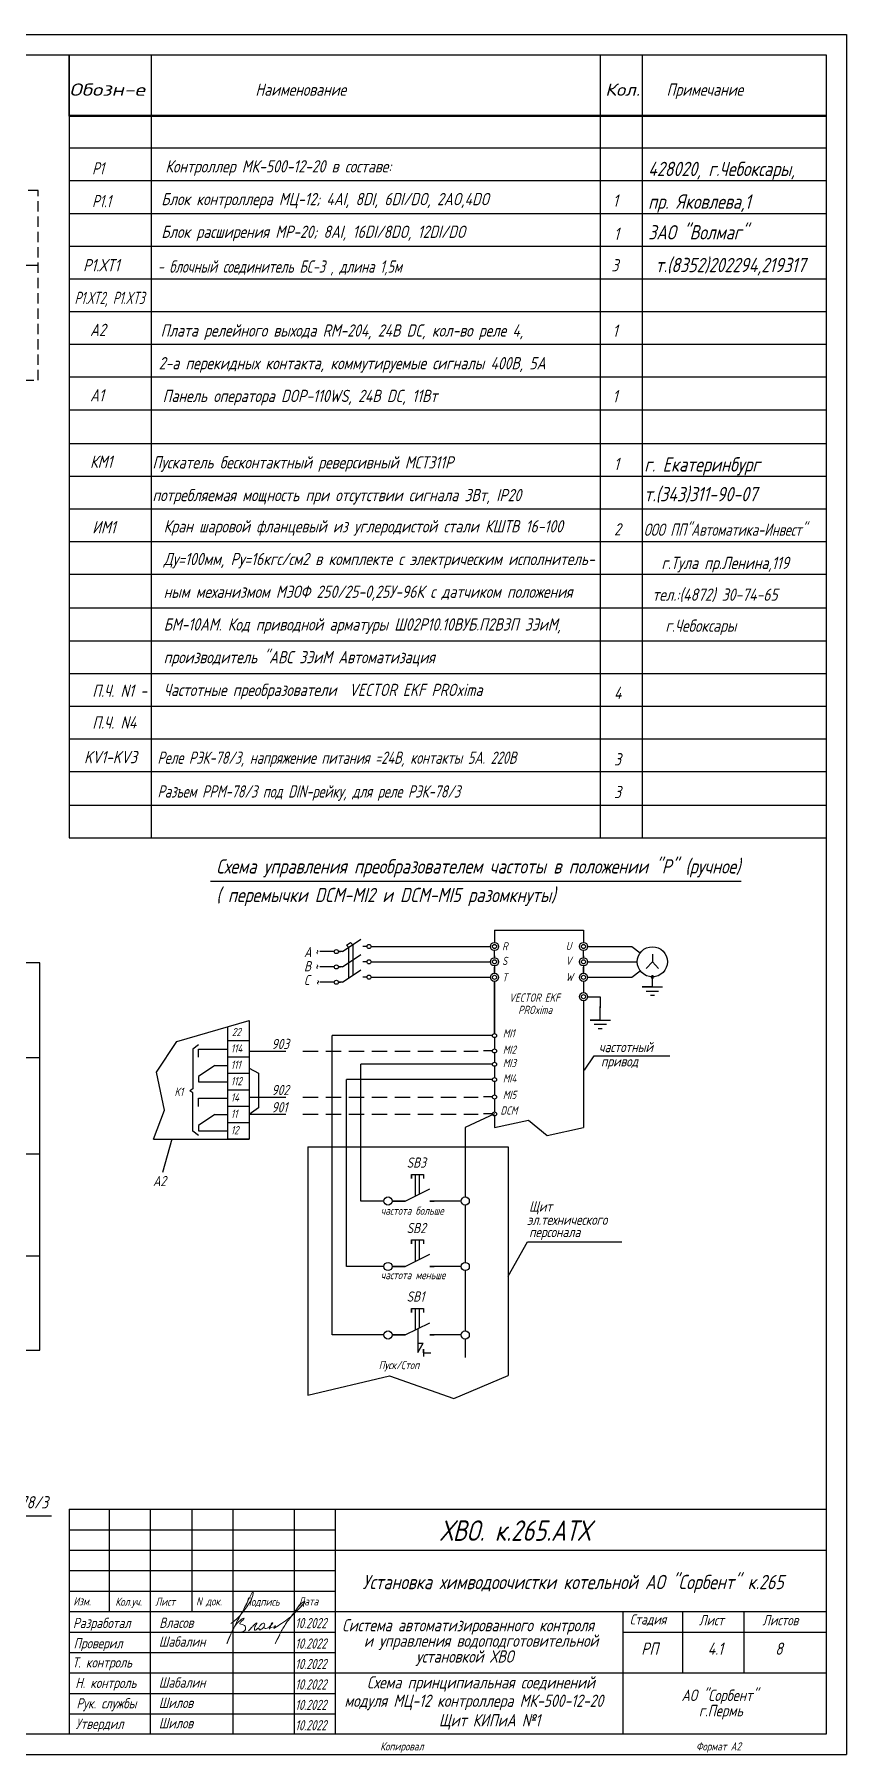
# Model space of a CAD drawing. Header units: millimetres. Extents: x 1348 to 2754, y -33 to 739.
# Drawn here: x 1744.2 to 1942.7, y -33.1 to 387.5 of the extents above; entities that cross this region are included whole.
import ezdxf
from ezdxf.enums import TextEntityAlignment as Align

# ---------------------------------------------------------------- set-up
doc = ezdxf.new("R2010")
doc.units = ezdxf.units.MM
doc.linetypes.add('HIDDEN', pattern=[0.375, 0.25, -0.125])
doc.linetypes.add('штриховая', pattern=[0.75, 0.5, -0.25])
for name, color, linetype, lineweight in [('1-основная-050 ж', 2, 'Continuous', 50), ('MAIN', 7, 'Continuous', 50), ('Основной', 7, 'Continuous', 50), ('Текст', 7, 'Continuous', 50)]:
    doc.layers.add(name, color=color, linetype=linetype, lineweight=lineweight)
doc.layers.add('АСУТП', color=7, linetype='Continuous')
doc.layers.add('проводка', color=184, linetype='Continuous')
doc.styles.add('ADRF1', font='GOST_A.TTF', dxfattribs={"height": 2.5})
doc.styles.add('GOST тип А', font='GOST_A.TTF', dxfattribs={"oblique": 15})
doc.styles.add('ROMANC', font='GOST_A.TTF', dxfattribs={"height": 2.5})
doc.styles.get("Standard").update_dxf_attribs({"font": 'GOST_A.TTF', "oblique": 15})
doc.styles.add('АСУТП', font='GOST_A.TTF', dxfattribs={"oblique": 15})
doc.styles.add('СТАНДАРТ', font='GOST_A.TTF', dxfattribs={"oblique": 15, "height": 3.5})

# ---------------------------------------------------------------- blocks, each defined once
blk = doc.blocks.new('Власов')
at = {"layer": 'проводка', "lineweight": 18}
for points in [[(-0.58, 2.47), (1.27, 4.07), (2.73, 5.82), (3.82, 7.33), (4.64, 9.02), (4.84, 10.28), (4.04, 8.93), (3.16, 7.2), (1.39, 3.86), (0.52, 2.26), (-1.55, -2.37), (-0.72, -0.35), (0.34, 1.8), (1.73, 3.31), (2.62, 3.78), (2.31, 3.3), (1.91, 2.96), (1.61, 2.44), (2.21, 2.21), (2.85, 1.83), (2.99, 1.4), (2.77, 0.75), (2.36, 0.49), (2.18, 0.43), (2.07, 0.4), (1.98, 0.4)], [(3.73, 0.66), (4.37, 1.39), (4.91, 2.01), (5.22, 2.29), (5.78, 2.66), (5.59, 2.28), (5.16, 1.05), (5.19, 0.9), (5.7, 1.1), (6.25, 1.38), (6.27, 1.2), (6.3, 1.02), (7.02, 1.21), (7.63, 2.13), (7.63, 2.52), (6.76, 2.22), (6.42, 1.7)]]:
    blk.add_spline(points, degree=3, dxfattribs=at)
for points, knots in [([(9.73, 1.6), (9.73, 1.6), (10.28, 1.61), (10.33, 1.73), (10.3, 1.95), (10.1, 1.88), (9.94, 1.44), (9.82, 1.2), (10.65, 1.75), (14.06, 4.01), (14.83, 4.98), (18.2, 8.2), (16.58, 7.61), (15.42, 5.89), (12.84, 2.54), (12.14, 1.35), (11.17, -0.37), (10.2, -2.51), (10.72, -1.41), (10.96, -1), (11.17, -0.6), (11.31, -0.38), (11.4, -0.29)], [5.202172, 5.202172, 5.202172, 5.202172, 5.207482, 5.981017, 6.074049, 6.477149, 7.534813, 8.416864, 10.873297, 16.080912, 19.105162, 21.731982, 23.469351, 25.755203, 29.311429, 34.513333, 38.416271, 38.862024, 39.053994, 43.961574, 49.897464, 51.239132, 51.239132, 51.239132, 51.239132]), ([(7.53, 1.66), (7.5, 1.54), (7.54, 1.28), (8.01, 1.24), (8.83, 1.57), (9.1, 2.08), (9.9, 2.69), (9.43, 2.64), (9.3, 2.52), (9.14, 2.21), (9.04, 1.25), (8.71, 1.13), (8.92, 1.39), (9.3, 1.54), (9.6, 1.6)], [0, 0, 0, 0, 0.614094, 1.118723, 1.807789, 3.045572, 4.744461, 5.191863, 5.576495, 6.389957, 8.441618, 9.345517, 10.182193, 10.758393, 10.758393, 10.758393, 10.758393])]:
    blk.add_open_spline(points, degree=3, knots=knots, dxfattribs=at)

msp = doc.modelspace()

# ---------------------------------------------------------------- linework, layer by layer
at = {"color": 7, "linetype": 'Continuous'}
for p, q in [((1348.09, 387.5), (1942.71, 387.5)), ((1942.71, 387.5), (1942.71, -33.09)), ((1752.71, 382.5), (1752.71, 270.42)), ((1752.71, 382.5), (1937.71, 382.5)), ((1752.71, 367.5), (1752.71, 382.5)), ((1772.71, 382.5), (1772.71, 191.04)), ((1882.47, 382.5), (1882.47, 191.04)), ((1892.71, 382.5), (1892.71, 191.04)), ((1752.71, 367.74), (1937.71, 367.74)), ((1752.71, 367.5), (1937.71, 367.5)), ((1937.71, 367.5), (1752.71, 367.5)), ((1752.71, 367.5), (1752.71, 191.04)), ((1752.71, 359.74), (1937.71, 359.74)), ((1752.71, 351.74), (1937.71, 351.74)), ((1752.71, 343.74), (1937.71, 343.74)), ((1752.71, 335.74), (1937.71, 335.74)), ((1752.71, 327.74), (1937.71, 327.74)), ((1752.71, 319.74), (1937.71, 319.74)), ((1752.71, 311.74), (1937.71, 311.74)), ((1752.71, 303.74), (1937.71, 303.74)), ((1752.71, 295.74), (1937.71, 295.74)), ((1752.71, 287.49), (1937.71, 287.49)), ((1752.71, 279.49), (1937.71, 279.49)), ((1752.71, 271.49), (1937.71, 271.49)), ((1752.71, 263.49), (1937.71, 263.49)), ((1752.71, 255.49), (1937.71, 255.49)), ((1752.71, 247.26), (1937.71, 247.26)), ((1752.71, 239.26), (1937.71, 239.26)), ((1752.71, 231.26), (1937.71, 231.26)), ((1752.71, 223.26), (1937.71, 223.26)), ((1752.71, 215.26), (1937.71, 215.26)), ((1752.71, 207.26), (1937.71, 207.26)), ((1752.71, 199.04), (1937.71, 199.04)), ((1752.71, 191.04), (1937.71, 191.04)), ((1895.25, 154.59), (1895.25, 157.06)), ((1892.75, 154.59), (1897.75, 154.59)), ((1895.25, 154.59), (1892.75, 154.59)), ((1893.75, 153.59), (1896.75, 153.59)), ((1894.75, 152.59), (1895.75, 152.59)), ((1894.75, 152.59), (1895.75, 152.59)), ((1882.5, 146.48), (1882.5, 149.85)), ((1880, 146.48), (1885, 146.48)), ((1882.5, 146.48), (1880, 146.48)), ((1881, 145.48), (1884, 145.48)), ((1882, 144.48), (1883, 144.48)), ((1882, 144.48), (1883, 144.48)), ((1834.84, 102.25), (1840.84, 105.25)), ((1836.33, 108.75), (1839.33, 108.75)), ((1836.33, 108.75), (1836.33, 108.25)), ((1836.33, 108.75), (1836.33, 108.25)), ((1836.33, 107.75), (1836.33, 108.75)), ((1836.33, 108.25), (1836.33, 107.75)), ((1837.33, 103.5), (1837.33, 108.75)), ((1838.33, 104), (1838.33, 108.75)), ((1839.33, 108.75), (1839.33, 108.25)), ((1839.33, 108.75), (1839.33, 107.75)), ((1831.63, 102.25), (1834.84, 102.25)), ((1834.84, 102.25), (1831.63, 102.25)), ((1848.5, 102.25), (1840.84, 102.25)), ((1840.84, 102.25), (1841.88, 102.25)), ((1840.84, 102.25), (1841.88, 102.25)), ((1836.33, 92.75), (1839.33, 92.75)), ((1836.33, 92.75), (1836.33, 92.25)), ((1836.33, 92.75), (1836.33, 92.25)), ((1836.33, 91.75), (1836.33, 92.75)), ((1837.33, 87.5), (1837.33, 92.75)), ((1838.33, 88), (1838.33, 92.75)), ((1839.33, 92.75), (1839.33, 92.25)), ((1839.33, 92.75), (1839.33, 91.75)), ((1834.84, 86.25), (1840.84, 89.25)), ((1836.33, 92.25), (1836.33, 91.75)), ((1831.63, 86.25), (1834.84, 86.25)), ((1834.84, 86.25), (1831.63, 86.25)), ((1848.5, 86.25), (1840.84, 86.25)), ((1840.84, 86.25), (1841.88, 86.25)), ((1840.84, 86.25), (1841.88, 86.25)), ((1836.33, 76), (1839.33, 76)), ((1836.33, 76), (1836.33, 75.5)), ((1836.33, 76), (1836.33, 75.5)), ((1836.33, 75), (1836.33, 76)), ((1837.33, 70.75), (1837.33, 76)), ((1838.33, 71.25), (1838.33, 76)), ((1839.33, 76), (1839.33, 75.5)), ((1839.33, 76), (1839.33, 75)), ((1834.84, 69.5), (1840.84, 72.5)), ((1836.33, 75.5), (1836.33, 75)), ((1831.63, 69.5), (1834.84, 69.5)), ((1834.84, 69.5), (1831.63, 69.5)), ((1848.5, 69.5), (1840.84, 69.5)), ((1840.84, 69.5), (1841.88, 69.5)), ((1840.84, 69.5), (1841.88, 69.5))]:
    msp.add_line(p, q, dxfattribs=at)
at = {"color": 7}
msp.add_line((1348.09, 387.5), (1905.17, 387.5), dxfattribs=at)
at = {"color": 7, "linetype": 'Continuous', "lineweight": 30}
for p, q in [((1368.09, 382.5), (1937.71, 382.5)), ((1937.71, 382.5), (1937.71, -28.09)), ((1937.71, -28.09), (1368.09, -28.09))]:
    msp.add_line(p, q, dxfattribs=at)
for p, q in [((1787.25, 180.5), (1855.38, 180.5)), ((1826.5, 164.5), (1855.65, 164.5)), ((1879.4, 164.5), (1890.18, 164.5)), ((1890.18, 164.5), (1892.28, 162.94)), ((1745.5, 160.5), (1709.75, 160.5)), ((1745.5, 65.75), (1745.5, 160.5)), ((1817.5, 163.25), (1813.92, 163.25)), ((1826.5, 160.75), (1855.65, 160.75)), ((1856.65, 162.2), (1856.65, 161.75)), ((1856.65, 161.75), (1856.65, 162.2)), ((1878.4, 161.74), (1878.4, 162.19)), ((1878.4, 162.19), (1878.4, 161.74)), ((1879.4, 160.75), (1891.56, 160.75)), ((1895.25, 160.75), (1893.76, 159.1)), ((1895.25, 162.6), (1895.25, 160.69)), ((1895.25, 160.75), (1896.74, 159.1)), ((1817.5, 159.5), (1813.92, 159.5)), ((1817.5, 155.75), (1813.92, 155.75)), ((1826.5, 157), (1855.65, 157)), ((1856.65, 157.95), (1856.65, 159.45)), ((1856.65, 143.2), (1856.65, 155.95)), ((1878.4, 157.94), (1878.4, 159.44)), ((1879.39, 157), (1890.18, 157)), ((1890.18, 157), (1892.28, 158.56)), ((1879.4, 152.22), (1881.25, 152.22)), ((1881.25, 152.22), (1882.5, 152.22)), ((1882.5, 152.22), (1882.5, 149.5)), ((1779, 141.25), (1796.65, 146.39)), ((1774, 133.75), (1779, 141.25)), ((1784.27, 140.46), (1782.9, 139.4)), ((1782.9, 139.4), (1782.9, 129.68)), ((1796.65, 138.93), (1805.68, 138.93)), ((1817, 69.5), (1817, 142.7)), ((1856.15, 142.7), (1817, 142.7)), ((1856.15, 138.95), (1853.95, 138.95)), ((1745.5, 137.25), (1709.75, 137.25)), ((1796.65, 134.78), (1799, 133.52)), ((1824, 102.25), (1824, 135.75)), ((1856.15, 135.7), (1824, 135.7)), ((1878.65, 134.24), (1881, 137.75)), ((1881, 137.75), (1899.5, 137.75)), ((1776, 124.5), (1774, 133.75)), ((1799, 133.52), (1799, 125.02)), ((1820.5, 86.25), (1820.5, 131.95)), ((1856.15, 131.95), (1820.5, 131.95)), ((1782.9, 129.68), (1782.15, 129.18)), ((1782.9, 128.68), (1782.15, 129.18)), ((1782.9, 119.32), (1782.9, 128.68)), ((1796.65, 127.68), (1805.68, 127.68)), ((1856.15, 127.7), (1853.95, 127.7)), ((1773.31, 117.4), (1776, 124.5)), ((1799, 125.02), (1796.65, 123.41)), ((1796.65, 123.51), (1805.68, 123.51)), ((1856.65, 123.55), (1849.5, 120.25)), ((1856.15, 123.55), (1853.95, 123.55)), ((1856.65, 120.25), (1865, 122)), ((1865, 122), (1869.5, 118.25)), ((1784.27, 118.25), (1782.9, 119.32)), ((1849.5, 120.25), (1849.5, 103.25)), ((1869.5, 118.25), (1878.4, 120.25)), ((1745.5, 113.75), (1709.75, 113.75)), ((1777.75, 117.4), (1775.5, 109.25)), ((1829.63, 102.25), (1824, 102.25)), ((1831.63, 102.25), (1833.43, 102.25)), ((1833.43, 102.25), (1834.84, 102.25)), ((1834.93, 102.25), (1834.93, 102.25)), ((1849.5, 101.25), (1849.5, 87.25)), ((1745.5, 88.75), (1709.75, 88.75)), ((1860, 83.86), (1864.75, 92.25)), ((1864.75, 92.25), (1887.75, 92.25)), ((1829.63, 86.25), (1820.5, 86.25)), ((1831.63, 86.25), (1833.43, 86.25)), ((1833.43, 86.25), (1834.84, 86.25)), ((1834.93, 86.25), (1834.93, 86.25)), ((1849.5, 85.25), (1849.5, 70.5)), ((1821.25, 69.5), (1817, 69.5)), ((1829.63, 69.5), (1821.25, 69.5)), ((1831.63, 69.5), (1833.43, 69.5)), ((1833.43, 69.5), (1834.84, 69.5)), ((1834.93, 69.5), (1834.93, 69.5)), ((1837.89, 71.02), (1837.89, 66.75)), ((1837.89, 65.25), (1839.24, 67.5)), ((1837.89, 67.5), (1839.24, 67.5)), ((1849.5, 68.5), (1849.5, 64)), ((1709.75, 65.75), (1745.5, 65.75)), ((1837.89, 66.75), (1837.89, 65.25)), ((1839.26, 66), (1839.26, 64.53)), ((1839.26, 66), (1839.26, 66)), ((1839.26, 65.1), (1839.26, 66)), ((1839.26, 65.1), (1841.1, 65.1)), ((1839.26, 65.1), (1839.26, 64.25)), ((1811, 54.75), (1831, 59.5)), ((1831, 59.5), (1846.75, 54)), ((1846.75, 54), (1860, 59.61)), ((1740.18, 25.27), (1748.34, 25.27)), ((1348.09, -33.09), (1942.71, -33.09))]:
    msp.add_line(p, q)
at = {"lineweight": 30}
for p, q in [((1856.65, 168.5), (1878.4, 168.5)), ((1856.65, 168.5), (1856.65, 165.5)), ((1878.4, 168.5), (1878.4, 165.49)), ((1856.65, 162.2), (1856.65, 163.5)), ((1878.4, 162.19), (1878.4, 163.49)), ((1856.65, 159.75), (1856.65, 157.95)), ((1856.65, 155.95), (1856.65, 143.2)), ((1878.4, 159.74), (1878.4, 157.94)), ((1878.4, 155.94), (1878.4, 153.22)), ((1878.4, 151.22), (1878.4, 143.2)), ((1878.4, 143.2), (1878.4, 120.25)), ((1856.65, 142.2), (1856.65, 139.45)), ((1856.65, 138.45), (1856.65, 136.2)), ((1856.65, 135.2), (1856.65, 132.45)), ((1856.65, 131.45), (1856.65, 128.2)), ((1856.65, 127.2), (1856.65, 124.05)), ((1856.65, 123.05), (1856.65, 120.25)), ((1811, 115.5), (1860, 115.5)), ((1811, 115.5), (1811, 54.75)), ((1860, 115.5), (1860, 59.61))]:
    msp.add_line(p, q, dxfattribs=at)
at = {"linetype": 'HIDDEN', "ltscale": 15}
for p, q in [((1809.79, 138.93), (1852.64, 138.93)), ((1809.79, 127.68), (1852.64, 127.68)), ((1809.79, 123.51), (1852.64, 123.51))]:
    msp.add_line(p, q, dxfattribs=at)
at = {"color": 0, "linetype": 'ByBlock', "lineweight": 30}
for p, q in [((1752.71, 26.88), (1752.71, -28.08)), ((1888.09, -28.08), (1888.09, 1.88)), ((1902.71, -13.12), (1902.71, 1.88)), ((1917.71, -13.12), (1917.71, 1.88)), ((1888.09, -3.12), (1937.71, -3.12))]:
    msp.add_line(p, q, dxfattribs=at)
at = {"color": 0, "linetype": 'Continuous', "lineweight": 30}
for p, q in [((1752.71, 26.88), (1937.71, 26.88)), ((1762.46, 26.88), (1762.46, 1.88)), ((1772.46, 26.88), (1772.46, -28.12)), ((1782.71, 26.88), (1782.71, 1.88)), ((1792.71, 26.88), (1792.71, -28.12)), ((1807.71, 26.88), (1807.71, -28.12)), ((1817.71, 26.88), (1817.71, -28.12)), ((1817.71, 16.88), (1937.71, 16.88)), ((1752.71, 6.88), (1817.71, 6.88)), ((1752.71, 1.88), (1937.71, 1.88)), ((1817.71, -13.12), (1937.71, -13.12))]:
    msp.add_line(p, q, dxfattribs=at)
at = {"color": 0, "linetype": 'Continuous'}
for p, q in [((1752.71, 21.88), (1817.71, 21.88)), ((1752.71, 16.88), (1817.71, 16.88)), ((1752.71, 11.88), (1817.71, 11.88)), ((1752.71, -3.12), (1817.71, -3.12)), ((1752.71, -8.12), (1817.71, -8.12)), ((1752.71, -8.12), (1817.71, -8.12)), ((1752.71, -13.12), (1817.71, -13.12)), ((1752.71, -18.12), (1817.71, -18.12)), ((1752.71, -23.12), (1817.71, -23.12))]:
    msp.add_line(p, q, dxfattribs=at)
for centre, radius in [((1856.65, 164.5), 1), ((1856.65, 164.5), 0.5), ((1878.4, 164.49), 1), ((1878.4, 164.49), 0.5), ((1895.25, 160.75), 3.69), ((1856.65, 160.75), 1), ((1856.65, 160.75), 0.5), ((1878.4, 160.74), 1), ((1878.4, 160.74), 0.5), ((1856.65, 156.95), 1), ((1856.65, 156.95), 0.5), ((1878.4, 156.94), 1), ((1878.4, 156.94), 0.5), ((1878.4, 152.22), 1), ((1878.4, 152.22), 0.5), ((1856.65, 142.7), 0.5), ((1856.65, 138.95), 0.5), ((1856.65, 135.7), 0.5), ((1856.65, 131.95), 0.5), ((1856.65, 127.7), 0.5), ((1856.65, 127.7), 0.5), ((1856.65, 123.55), 0.5), ((1856.65, 123.55), 0.5)]:
    msp.add_circle(centre, radius)
at = {"lineweight": 50, "ltscale": 0.5}
msp.add_circle((1895.25, 157.03), 0.208, dxfattribs=at)
at = {"color": 7, "linetype": 'Continuous'}
for centre in [(1830.63, 102.25), (1849.5, 102.25), (1830.63, 86.25), (1849.5, 86.25), (1830.63, 69.5), (1849.5, 69.5)]:
    msp.add_circle(centre, 1, dxfattribs=at)
at = {"layer": '1-основная-050 ж', "color": 7, "linetype": 'штриховая', "lineweight": -3, "ltscale": 5}
for p, q in [((1745.14, 349.32), (1674.04, 349.32)), ((1745.14, 302.96), (1745.14, 349.32)), ((1674.04, 302.96), (1745.14, 302.96))]:
    msp.add_line(p, q, dxfattribs=at)
at = {"layer": 'MAIN', "color": 7, "linetype": 'Continuous', "lineweight": -3}
for p, q in [((1819.5, 163.25), (1824, 166.25)), ((1820.51, 164.85), (1821.48, 165.5)), ((1821.03, 164.26), (1820.51, 164.85)), ((1821, 164.25), (1821, 156.75)), ((1822.02, 164.91), (1821.48, 165.5)), ((1822, 164.93), (1822, 157.43)), ((1825.5, 164.5), (1824.5, 164.5)), ((1818.5, 163.25), (1819, 163.25)), ((1819.5, 163.25), (1818.5, 163.25)), ((1819.5, 159.5), (1824, 162.5)), ((1825.5, 160.75), (1824.5, 160.75)), ((1813.22, 159.68), (1813.22, 159.68)), ((1818.5, 159.5), (1819, 159.5)), ((1819.5, 159.5), (1818.5, 159.5)), ((1819.5, 155.75), (1818.5, 155.75)), ((1818.5, 155.75), (1819, 155.75)), ((1819.5, 155.75), (1824, 158.75)), ((1825.5, 157), (1824.5, 157))]:
    msp.add_line(p, q, dxfattribs=at)
for centre in [(1826, 164.5), (1818, 163.25), (1818, 159.5), (1826, 160.75), (1818, 155.75), (1826, 157)]:
    msp.add_circle(centre, 0.5, dxfattribs=at)
at = {"layer": 'АСУТП'}
for p, q in [((1855.38, 180.5), (1916.95, 180.5)), ((1784.27, 139.4), (1791.4, 139.4)), ((1784.27, 137.4), (1784.27, 139.4)), ((1784.27, 132.73), (1784.27, 131.4)), ((1784.27, 131.4), (1791.4, 131.4)), ((1784.27, 127.4), (1791.4, 127.4)), ((1784.27, 125.4), (1784.27, 127.4)), ((1784.27, 120.73), (1784.27, 119.4)), ((1784.27, 119.4), (1791.4, 119.4))]:
    msp.add_line(p, q, dxfattribs=at)
at = {"layer": 'АСУТП', "lineweight": 30, "ltscale": 0.5}
for p, q in [((1791.4, 144.86), (1791.4, 141.4)), ((1796.65, 141.4), (1791.4, 141.4)), ((1796.65, 141.4), (1791.4, 141.4)), ((1796.65, 141.4), (1791.4, 141.4)), ((1791.4, 141.4), (1791.4, 129.4)), ((1796.65, 129.4), (1791.4, 129.4)), ((1796.65, 129.4), (1791.4, 129.4)), ((1796.65, 129.4), (1791.4, 129.4)), ((1791.4, 129.4), (1791.4, 117.4)), ((1796.65, 117.4), (1791.4, 117.4)), ((1796.65, 117.4), (1791.4, 117.4)), ((1796.65, 117.4), (1791.4, 117.4)), ((1796.65, 117.4), (1791.4, 117.4)), ((1796.65, 117.4), (1791.4, 117.4))]:
    msp.add_line(p, q, dxfattribs=at)
at = {"layer": 'АСУТП', "lineweight": 30}
for p in [(1796.65, 146.39), (1773.31, 117.4)]:
    msp.add_line(p, (1796.65, 117.4), dxfattribs=at)
at = {"layer": 'АСУТП', "linetype": 'Continuous', "lineweight": 30}
for p, q in [((1788.27, 135.4), (1784.27, 132.73)), ((1788.27, 123.4), (1784.27, 120.73))]:
    msp.add_line(p, q, dxfattribs=at)
at = {"layer": 'АСУТП', "lineweight": -3}
for p, q in [((1788.27, 135.4), (1791.4, 135.4)), ((1788.27, 123.4), (1791.4, 123.4))]:
    msp.add_line(p, q, dxfattribs=at)
at = {"layer": 'АСУТП', "ltscale": 0.5}
for p, q in [((1796.65, 137.4), (1791.4, 137.4)), ((1796.65, 125.4), (1791.4, 125.4))]:
    msp.add_line(p, q, dxfattribs=at)
at = {"layer": 'АСУТП', "lineweight": -3, "ltscale": 0.5}
for p, q in [((1796.65, 133.4), (1791.4, 133.4)), ((1796.65, 121.4), (1791.4, 121.4))]:
    msp.add_line(p, q, dxfattribs=at)
at = {"layer": 'Основной', "color": 7, "lineweight": -3}
msp.add_line((1741.43, 331.1), (1745.14, 331.1), dxfattribs=at)

# ---------------------------------------------------------------- block references
at = {"color": 0, "lineweight": 15}
msp.add_blockref('Власов', (1792.82, -3.53, -10), dxfattribs=at)

# ---------------------------------------------------------------- texts
at = {"color": 7, "linetype": 'Continuous', "style": 'ADRF1', "oblique": 15}
for s, width, p, p2 in [('Обозн-е', 1.526932, (1752.71, 372.5), (1771.21, 372.5)), ('Кол.', 1.441394, (1883.71, 372.5), (1892.21, 372.5))]:
    msp.add_text(s, height=3, dxfattribs=dict(at, width=width)).set_placement(p, p2, align=Align.FIT)
at = {"color": 7, "linetype": 'Continuous', "oblique": 15}
for s, height, style, p in [('Наименование', 3, 'ADRF1', (1798.21, 372.5)), ('Примечание', 3, 'ADRF1', (1898.71, 372.5)), ('903', 2.5, 'GOST тип А', (1802.17, 139.41)), ('частотный ', 2.5, 'GOST тип А', (1882.17, 138.65)), ('привод', 2.5, 'GOST тип А', (1882.67, 135.15)), ('902', 2.5, 'GOST тип А', (1802.17, 128.15)), ('901', 2.5, 'GOST тип А', (1802.17, 123.94)), ('SB3', 2.5, 'GOST тип А', (1835.17, 110.4)), ('A2', 2.5, 'GOST тип А', (1773.17, 105.9)), ('Щит ', 2.5, 'GOST тип А', (1865.11, 99.67)), ('SB2', 2.5, 'GOST тип А', (1835.17, 94.4)), ('эл.технического', 2.5, 'GOST тип А', (1864.61, 96.42)), ('персонала', 2.5, 'GOST тип А', (1865.11, 93.42)), ('SB1', 2.5, 'GOST тип А', (1835.17, 77.65)), ('Стадия', 2.5, 'GOST тип А', (1889.71, -1.29)), ('Лист', 2.5, 'GOST тип А', (1906.64, -1.48)), ('Листов ', 2.5, 'GOST тип А', (1922.16, -1.48)), ('АО "Сорбент"', 2.8, 'GOST тип А', (1902.36, -19.99)), ('Копировал', 2, 'ADRF1', (1828.71, -32.09)), ('Формат A2', 2, 'ADRF1', (1905.91, -32.09))]:
    msp.add_text(s, height=height, dxfattribs=dict(at, style=style)).set_placement(p)
at = {"linetype": 'Continuous', "oblique": 15}
for s, height, p in [('Контроллер МК-500-12-20 в составе:', 3, (1776.21, 353.74)), ('Блок контроллера МЦ-12; 4AI, 8DI, 6DI/DO, 2AO,4DO', 3, (1775.21, 345.74)), ('1', 3, (1885.59, 345.36)), ('Блок расширения МР-20; 8AI, 16DI/8DO, 12DI/DO', 3, (1775.21, 337.74)), ('Схема управления преобразователем частоты в положении "Р" (ручное)', 3.5, (1788.65, 182.33)), ('( перемычки DCM-MI2 и DCM-MI5 разомкнуты)', 3.5, (1788.65, 175.33)), ('Схема соединений реле РЭК-78/3', 3, (1695.6, 27.1))]:
    msp.add_text(s, height=height, dxfattribs=at).set_placement(p)
at = {"color": 7, "oblique": 15}
for s, height, style, p in [('428020, г.Чебоксары,', 3.5, 'СТАНДАРТ', (1894.21, 352.86)), ('пр. Яковлева,1', 3.5, 'СТАНДАРТ', (1894.21, 344.86)), ('ЗАО "Волмаг"', 3.5, 'СТАНДАРТ', (1894.21, 337.36)), (' т.(8352)202294,219317', 3.5, 'СТАНДАРТ', (1894.21, 329.36)), ('Плата релейного выхода RM-204, 24В DC, кол-во реле 4, ', 3, 'СТАНДАРТ', (1775.05, 313.61)), (' 2-а перекидных контакта, коммутируемые сигналы 400В, 5А', 3, 'СТАНДАРТ', (1773.05, 305.61)), ('Панель оператора DOP-110WS, 24В DC, 11Вт', 3, 'СТАНДАРТ', (1775.55, 297.61)), ('Пускатель бесконтактный реверсивный МСТ311Р', 3, 'СТАНДАРТ', (1773.05, 281.36)), (' г. Екатеринбург', 3.5, 'СТАНДАРТ', (1891.47, 280.61)), ('потребляемая мощность при отсутствии сигнала 3Вт, IP20', 3, 'СТАНДАРТ', (1773.05, 273.36)), (' т.(343)311-90-07', 3.5, 'СТАНДАРТ', (1891.47, 273.34)), ('Кол.уч.', 2, 'GOST тип А', (1763.96, 3.28)), ('Лист', 2, 'GOST тип А', (1773.72, 3.28)), ('Подпись', 2, 'GOST тип А', (1795.71, 3.28))]:
    msp.add_text(s, height=height, dxfattribs=dict(at, style=style)).set_placement(p)
for s, p in [('Кран шаровой фланцевый из углеродистой стали КШТВ 16-100  ', (1775.79, 265.73)), ('Ду=100мм, Ру=16кгс/см2 в комплекте с электрическим исполнитель-', (1775.79, 257.73)), ('ным механизмом МЭОФ 250/25-0,25У-96К с датчиком положения  ', (1775.79, 249.73)), ('БМ-10АМ. Код приводной арматуры Ш02Р10.10ВУБ.П2В3П ЗЭиМ,', (1775.79, 241.73)), ('производитель "АВС ЗЭиМ Автоматизация', (1775.79, 233.73)), ('Частотные преобразователи  VECTOR EKF PROxima', (1775.79, 225.73))]:
    msp.add_text(s, height=3, dxfattribs=at).set_placement(p)
at = {"oblique": 15, "width": 0.9}
msp.add_text('ООО ПП"Автоматика-Инвест"', height=3, dxfattribs=at).set_placement((1893.13, 264.9))
at = {"oblique": 15}
for s, p in [('г.Тула пр.Ленина,119', (1897.46, 256.78)), ('тел.:(4872) 30-74-65', (1895.24, 249.02)), ('г.Чебоксары', (1898.42, 241.43))]:
    msp.add_text(s, height=3, dxfattribs=at).set_placement(p)
at = {"color": 7, "linetype": 'Continuous', "style": 'GOST тип А', "oblique": 15, "width": 0.9}
for s, p in [('Реле РЭК-78/3, напряжение питания =24В, контакты 5А. 220В', (1774.27, 209.15)), ('Разъем РРМ-78/3 под DIN-рейку, для реле РЭК-78/3 ', (1774.27, 200.9))]:
    msp.add_text(s, height=3, dxfattribs=at).set_placement(p)
at = {"linetype": 'Continuous', "oblique": 15}
for s, height, style, p in [('А', 2.5, 'ROMANC', (1810.09, 161.9)), ('В', 2.5, 'ROMANC', (1810.09, 158.41)), ('С', 2.5, 'ROMANC', (1810.09, 155.05)), ('Щит КИПиА №1', 3, 'GOST тип А', (1843.05, -26.19))]:
    msp.add_text(s, height=height, dxfattribs=dict(at, style=style)).set_placement(p)
at = {"color": 7, "linetype": 'Continuous', "oblique": 15}
for s, height, p in [('ХВО. к.265.АТХ', 5, (1843.33, 19.17)), ('Установка химводоочистки котельной АО "Сорбент" к.265', 3.5, (1824.4, 7.35)), ('Система автоматизированного контроля', 3, (1819.4, -2.96)), ('и управления водоподготовительной', 3, (1824.73, -6.74)), ('установкой ХВО', 3, (1837.49, -10.61))]:
    msp.add_text(s, height=height, dxfattribs=at).set_placement(p)
at = {"color": 0, "linetype": 'Continuous', "oblique": 15}
for s, height, style, p in [('Изм.', 2, 'GOST тип А', (1753.71, 3.38)), ('N док.', 2, 'GOST тип А', (1783.71, 3.38)), ('Дата', 2, 'GOST тип А', (1808.71, 3.38)), ('Разработал', 2.5, 'GOST тип А', (1753.62, -2.16)), ('Власов', 2.5, 'GOST тип А', (1774.71, -2.11)), ('Шабалин', 2.5, 'GOST тип А', (1774.61, -6.72)), ('Проверил', 2.5, 'GOST тип А', (1753.78, -7.12)), ('Т. контроль', 2.5, 'GOST тип А', (1753.47, -11.81)), ('Н. контроль', 2.5, 'GOST тип А', (1754.19, -16.81)), ('Шабалин', 2.5, 'GOST тип А', (1774.61, -16.72)), ('Рук. службы', 2.5, 'GOST тип А', (1754.47, -21.81)), ('Шилов', 2.5, 'АСУТП', (1774.61, -21.7)), ('г.Пермь', 2.8, 'GOST тип А', (1906.6, -23.74)), ('Утвердил', 2.5, 'GOST тип А', (1754.27, -26.82)), ('Шилов', 2.5, 'GOST тип А', (1774.61, -26.67))]:
    msp.add_text(s, height=height, dxfattribs=dict(at, style=style)).set_placement(p)
at = {"color": 0, "linetype": 'Continuous', "style": 'АСУТП', "oblique": 15, "width": 0.9}
for p in [(1807.93, -2.19), (1807.93, -7.19), (1807.93, -12.19), (1807.93, -17.19), (1807.93, -22.19), (1807.93, -27.16)]:
    msp.add_text('10.2022', height=2.5, dxfattribs=at).set_placement(p)
at = {"layer": 'MAIN', "color": 7, "linetype": 'Continuous', "lineweight": -3, "style": 'ROMANC', "oblique": 15}
for s, width, p in [('Р1', 0.9, (1758.29, 353.24)), ('Р1.1', 0.9, (1758.29, 345.24)), ('- блочный соединитель БС-3 , длина 1,5м', 0.9, (1774.3, 329.24)), ('Р1.ХT2, Р1.XT3', 0.8, (1753.99, 321.57))]:
    msp.add_text(s, height=3, dxfattribs=dict(at, width=width)).set_placement(p)
at = {"layer": 'MAIN', "color": 7, "linetype": 'Continuous', "lineweight": -3, "oblique": 15}
for s, style, p in [('1', 'ROMANC', (1885.86, 337.24)), ('Р1.ХT1', 'ROMANC', (1756.1, 329.57)), ('3', 'ROMANC', (1885.24, 329.56)), ('А2', 'ROMANC', (1757.8, 313.76)), ('1', 'ROMANC', (1885.52, 313.53)), ('A1', 'ROMANC', (1757.8, 297.76)), ('1', 'ROMANC', (1885.52, 297.53)), ('КМ1', 'ROMANC', (1757.8, 281.51)), ('1', 'ROMANC', (1885.86, 280.99)), ('ИМ1', 'ROMANC', (1758.34, 265.51)), ('2', 'ROMANC', (1885.86, 264.99)), ('П.Ч. N1 -', 'ROMANC', (1758.34, 225.51)), ('4', 'ROMANC', (1885.86, 224.99)), ('П.Ч. N4', 'ROMANC', (1758.34, 217.76)), ('KV1-KV3', 'ROMANC', (1756.34, 209.29)), ('3', 'ROMANC', (1885.86, 208.76)), ('3', 'ROMANC', (1885.86, 200.76)), ('Схема принципиальная соединений  ', 'GOST тип А', (1825.48, -16.93)), ('модуля МЦ-12 контроллера МК-500-12-20', 'GOST тип А', (1819.97, -21.43))]:
    msp.add_text(s, height=3, dxfattribs=dict(at, style=style)).set_placement(p)
for p in [(1814.65, 158.48), (1814.69, 162.09), (1814.83, 154.69)]:
    msp.add_text('~', height=2.5, rotation=90, dxfattribs=at).set_placement(p)
at = {"layer": 'АСУТП', "color": 7, "linetype": 'Continuous', "style": 'АСУТП', "oblique": 15}
for s, p in [('R', (1858.51, 163.55)), ('U', (1874.06, 163.61)), ('S', (1858.51, 159.97)), ('V', (1874.06, 160.04)), ('T', (1858.51, 155.95)), ('W', (1874.06, 156.02)), ('VECTOR EKF', (1860.2, 151)), ('PROxima', (1862.45, 148)), ('22', (1792.45, 142.58)), ('MI1', (1858.7, 142.25)), ('114', (1792.2, 138.57)), ('MI2', (1858.7, 138.25)), ('111', (1792.2, 134.57)), ('MI3', (1858.7, 135)), ('112', (1792.2, 130.57)), ('MI4', (1858.7, 131.25)), ('K1', (1778.44, 127.96)), ('14', (1792.2, 126.58)), ('MI5', (1858.7, 127.21)), ('11', (1792.2, 122.58)), ('DCM', (1858.1, 123.39)), ('12', (1792.2, 118.58)), ('частота больше', (1828.85, 98.89)), ('частота меньше', (1828.85, 83.14)), ('Пуск/Стоп', (1828.35, 61.14))]:
    msp.add_text(s, height=2, dxfattribs=at).set_placement(p)
at = {"layer": 'Текст', "color": 7, "lineweight": -3, "style": 'GOST тип А', "oblique": 15}
for s, p in [('РП', (1892.51, -8.7, 10)), ('4.1', (1908.76, -8.7, 10)), ('8', (1925.26, -8.7, 10))]:
    msp.add_text(s, height=3, dxfattribs=at).set_placement(p)

doc.saveas('drawing.dxf')
